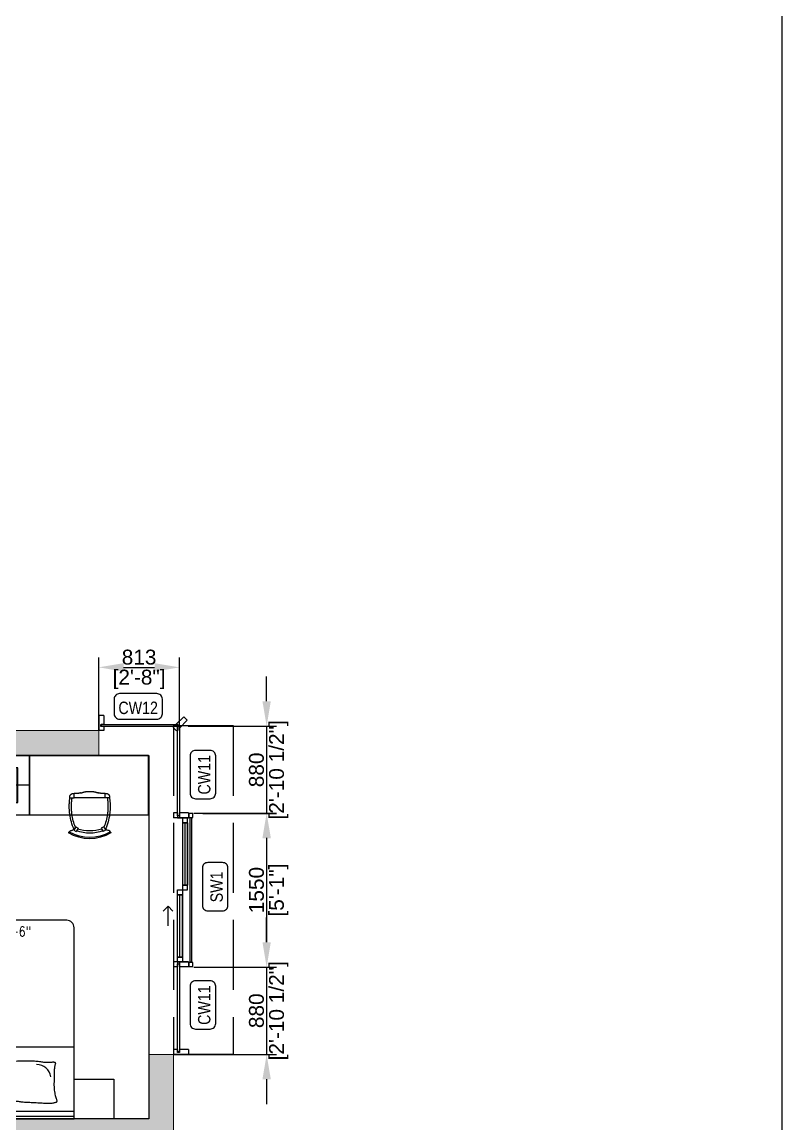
# Model space of a CAD drawing. Header units: millimetres. Extents: x 91566 to 131129, y 141753 to 207061.
# Drawn here: x 123472 to 131129, y 158336 to 169429 of the extents above; entities that cross this region are included whole.
import ezdxf
from ezdxf.enums import TextEntityAlignment as Align

# ---------------------------------------------------------------- set-up
doc = ezdxf.new("R2010")
doc.units = ezdxf.units.MM
doc.linetypes.add('3BHK  WEST_UN-2$0$2024-08-30_TOWER-C$0$HIDDEN', pattern=[9.525, 6.35, -3.175])
doc.linetypes.add('Hidden Line', pattern=[978.055558, 705.555558, -272.5])
for name, color, linetype in [('A-Dimensions', 4, 'Continuous'), ('A-Elevation 10', 8, 'Continuous'), ('A-Furniture', 8, 'Continuous'), ('A-Hatch', 252, 'Continuous'), ('A-Room Boundary', 44, 'Continuous'), ('A-Text Main', 44, 'Continuous'), ('A-Window', 4, 'Continuous')]:
    doc.layers.add(name, color=color, linetype=linetype)
doc.layers.add('A-Wall', color=240, linetype='Continuous', lineweight=35)
doc.styles.add('2024-08-29_TOWER-A$0$simplex-0.8', font='simplex.shx', dxfattribs={"width": 0.8})
doc.styles.add('3BHK  WEST_UN-2$0$2024-08-30_TOWER-C$0$simplex-0.8', font='simplex.shx', dxfattribs={"width": 0.8})
doc.styles.add('ARIAL', font='ARIALN.TTF')
doc.styles.add('S', font='arial.ttf', dxfattribs={"height": 150})
doc.dimstyles.new('DIMSMALL', dxfattribs={"dimtxt": 150, "dimasz": 250, "dimexe": 100, "dimexo": 100, "dimgap": 25, "dimtad": 1, "dimdec": 0, "dimzin": 0, "dimdsep": 46, "dimtxsty": 'S', "dimcen": 0, "dimdle": 100, "dimclrd": 8, "dimclre": 8, "dimclrt": 256, "dimazin": 0, "dimtfac": 1, "dimtdec": 0, "dimtix": 1, "dimtmove": 0, "dimatfit": 3, "dimldrblk": '12_DatumFilled', "dimfxl": 1, "dimtolj": 1, "dimtzin": 0, "dimlwd": -1, "dimlwe": -1, "dimarcsym": 1})

# ---------------------------------------------------------------- blocks, each defined once
blk = doc.blocks.new('3.5BHK WEST-UN-6$0$ertyhhgj')
at = {"layer": 'A-Furniture', "ltscale": 600}
blk.add_lwpolyline([(42860, -88569), (46215, -88569), (46215, -87969), (42860, -87969)], close=True, dxfattribs=at)
for points in [[(42921, -88094), (42921, -88444), (42941, -88444), (42941, -88094), (42921, -88094)], [(43079, -88095), (43018, -88440), (43038, -88443), (43098, -88098), (43079, -88095)], [(43138, -88094), (43138, -88444), (43158, -88444), (43158, -88094), (43138, -88094)], [(43238, -88094), (43238, -88444), (43258, -88444), (43258, -88094), (43238, -88094)], [(43323, -88094), (43323, -88444), (43343, -88444), (43343, -88094), (43323, -88094)], [(43530, -88101), (43410, -88430), (43429, -88437), (43548, -88108), (43530, -88101)], [(43579, -88094), (43579, -88444), (43599, -88444), (43599, -88094), (43579, -88094)], [(43636, -88094), (43636, -88444), (43656, -88444), (43656, -88094), (43636, -88094)], [(43696, -88095), (43757, -88440), (43737, -88443), (43676, -88098), (43696, -88095)], [(43794, -88094), (43794, -88444), (43814, -88444), (43814, -88094), (43794, -88094)], [(43895, -88094), (43895, -88444), (43915, -88444), (43915, -88094), (43895, -88094)], [(43979, -88094), (43979, -88444), (43999, -88444), (43999, -88094), (43979, -88094)], [(44186, -88101), (44067, -88430), (44085, -88437), (44205, -88108), (44186, -88101)], [(44236, -88094), (44236, -88444), (44256, -88444), (44256, -88094), (44236, -88094)], [(44333, -88095), (44272, -88440), (44292, -88443), (44353, -88098), (44333, -88095)], [(44393, -88094), (44393, -88444), (44413, -88444), (44413, -88094), (44393, -88094)], [(44453, -88095), (44513, -88440), (44494, -88443), (44433, -88098), (44453, -88095)], [(44551, -88094), (44551, -88444), (44571, -88444), (44571, -88094), (44551, -88094)], [(44743, -88101), (44624, -88430), (44642, -88437), (44762, -88108), (44743, -88101)], [(44793, -88094), (44793, -88444), (44813, -88444), (44813, -88094), (44793, -88094)], [(44890, -88095), (44829, -88440), (44849, -88443), (44910, -88098), (44890, -88095)], [(44950, -88094), (44950, -88444), (44970, -88444), (44970, -88094), (44950, -88094)], [(45010, -88095), (45070, -88440), (45051, -88443), (44990, -88098), (45010, -88095)], [(45108, -88094), (45108, -88444), (45128, -88444), (45128, -88094), (45108, -88094)], [(45315, -88101), (45195, -88430), (45214, -88437), (45334, -88108), (45315, -88101)], [(45364, -88094), (45364, -88444), (45384, -88444), (45384, -88094), (45364, -88094)], [(45462, -88095), (45401, -88440), (45420, -88443), (45481, -88098), (45462, -88095)], [(45521, -88094), (45521, -88444), (45541, -88444), (45541, -88094), (45521, -88094)], [(45581, -88095), (45642, -88440), (45622, -88443), (45561, -88098), (45581, -88095)], [(45679, -88094), (45679, -88444), (45699, -88444), (45699, -88094), (45679, -88094)], [(45871, -88101), (45751, -88430), (45770, -88437), (45890, -88108), (45871, -88101)], [(45921, -88094), (45921, -88444), (45941, -88444), (45941, -88094), (45921, -88094)], [(46018, -88095), (45957, -88440), (45977, -88443), (46038, -88098), (46018, -88095)], [(46078, -88094), (46078, -88444), (46098, -88444), (46098, -88094), (46078, -88094)], [(46215, -88269), (42860, -88269)]]:
    blk.add_lwpolyline(points, dxfattribs=at)
blk = doc.blocks.new('A$Cbd4308e4')
at = {"layer": 'A-Elevation 10', "linetype": 'Hidden Line'}
for p, q in [((0, 3310), (600, 3310)), ((600, 3310), (600, 0)), ((0, 0), (600, 0))]:
    blk.add_line(p, q, dxfattribs=at)
at = {"layer": 'A-Elevation 10', "linetype": 'Continuous', "flags": 128}
blk.add_lwpolyline([(600, 0), (0, 0)], dxfattribs=at)
at = {"layer": 'A-Window', "linetype": 'Continuous'}
for p, q in [((-703, 3410), (-753, 3410)), ((-753, 3410), (-753, 3260)), ((-703, 3410), (-703, 3320)), ((103, 3398), (25, 3320)), ((138, 3363), (60, 3285)), ((103, 3398), (138, 3363)), ((-703, 3260), (-753, 3260)), ((-728, 3320), (-728, 3300)), ((-703, 3320), (-728, 3320)), ((-703, 3300), (-728, 3300)), ((-703, 3300), (-703, 3260)), ((5, 3300), (-3, 3292)), ((-3, 3292), (32, 3257)), ((0, 3260), (0, 3260)), ((40, 3300), (5, 3300)), ((40, 3320), (25, 3320)), ((40, 3265), (32, 3257)), ((40, 3320), (40, 3300)), ((40, 3300), (40, 3265)), ((60, 3300), (40, 3300)), ((60, 3300), (60, 3285)), ((0, 2430), (0, 2380)), ((40, 2430), (0, 2430)), ((40, 2380), (0, 2380)), ((40, 2430), (40, 2380)), ((40, 2380), (150, 2380)), ((150, 2380), (40, 2380)), ((60, 2430), (60, 2380)), ((150, 2430), (60, 2430)), ((150, 2380), (60, 2380)), ((90, 2330), (90, 1705)), ((115, 2330), (115, 1705)), ((140, 2330), (140, 1705)), ((150, 2430), (150, 2380)), ((40, 980), (40, 1605)), ((65, 980), (65, 1605)), ((90, 980), (90, 1605)), ((-55, 1493), (-105, 1443)), ((-55, 1293), (-55, 1493)), ((-55, 1493), (-5, 1443)), ((0, 930), (0, 880)), ((40, 930), (0, 930)), ((40, 930), (150, 930)), ((150, 930), (40, 930)), ((40, 930), (40, 880)), ((60, 930), (60, 880)), ((150, 930), (60, 930)), ((150, 930), (150, 880)), ((40, 880), (0, 880)), ((150, 880), (60, 880)), ((0, 50), (0, 0)), ((40, 50), (0, 50)), ((150, 0), (0, 0)), ((40, 50), (40, 25)), ((60, 25), (40, 25)), ((60, 50), (60, 25)), ((150, 50), (60, 50)), ((150, 50), (150, 0))]:
    blk.add_line(p, q, dxfattribs=at)
at = {"layer": 'A-Window', "linetype": 'Hidden Line'}
blk.add_line((0, 3310), (0, 0), dxfattribs=at)
at = {"layer": 'A-Window', "linetype": 'Continuous', "flags": 128}
for points in [[(-733, 3300), (-733, 3320), (45, 3320), (45, 3300)], [(40, 3305), (60, 3305), (60, 2400), (40, 2400)], [(90, 2380), (90, 2330), (140, 2330), (140, 2380)], [(90, 2330), (90, 1705), (140, 1705), (140, 2330)], [(155, 2385), (195, 2385), (195, 2425), (155, 2425)], [(155, 2385), (195, 2385), (195, 2425), (155, 2425)], [(155, 2385), (195, 2385), (195, 2425), (155, 2425)], [(155, 2385), (195, 2385), (195, 2425), (155, 2425)], [(165, 930), (185, 930), (185, 2380), (165, 2380)], [(165, 930), (185, 930), (185, 2380), (165, 2380)], [(165, 930), (185, 930), (185, 2380), (165, 2380)], [(165, 930), (185, 930), (185, 2380), (165, 2380)], [(90, 1705), (90, 1655), (140, 1655), (140, 1705)], [(40, 1605), (40, 1655), (90, 1655), (90, 1605)], [(40, 980), (40, 1605), (90, 1605), (90, 980)], [(40, 930), (40, 980), (90, 980), (90, 930)], [(40, 910), (60, 910), (60, 20), (40, 20)], [(155, 885), (195, 885), (195, 925), (155, 925)], [(155, 885), (195, 885), (195, 925), (155, 925)], [(155, 885), (195, 885), (195, 925), (155, 925)], [(155, 885), (195, 885), (195, 925), (155, 925)]]:
    blk.add_lwpolyline(points, close=True, dxfattribs=at)
blk = doc.blocks.new('3BHK  WEST_UN-2$0$2024-08-30_TOWER-C$0$king size bed')
at = {"layer": 'A-Furniture'}
for p, q in [((0.825, 2), (-0.825, 2)), ((-0.9, 1.925), (-0.9, 0.425)), ((0.9, 0), (0.9, 1.925)), ((-0.9, 0.725), (0.9, 0.725)), ((-0.9, 0), (-0.9, 0.425)), ((0.9, 0.075), (-0.9, 0.075)), ((0, 0.075), (0, 0.025)), ((0, 0.075), (0, 0.075))]:
    blk.add_line(p, q, dxfattribs=at)
blk.add_lwpolyline([(-0.9, 1.659, -0.292894), (-0.559, 1.659, -0.292894), (-0.559, 2, 0.136668)], format="xyb", close=True, dxfattribs=at)
for points in [[(-0.732, 0.579), (-0.726, 0.574), (-0.721, 0.571), (-0.716, 0.568), (-0.711, 0.566), (-0.706, 0.565), (-0.701, 0.564), (-0.696, 0.564), (-0.691, 0.563), (-0.687, 0.563), (-0.682, 0.564), (-0.677, 0.564), (-0.672, 0.564), (-0.666, 0.565), (-0.661, 0.566), (-0.655, 0.566), (-0.648, 0.568), (-0.641, 0.569), (-0.634, 0.57), (-0.625, 0.571), (-0.616, 0.573), (-0.606, 0.574), (-0.595, 0.576), (-0.583, 0.577), (-0.569, 0.579), (-0.555, 0.58), (-0.539, 0.582), (-0.523, 0.583), (-0.506, 0.584), (-0.488, 0.585), (-0.471, 0.585), (-0.453, 0.586), (-0.437, 0.586), (-0.42, 0.586), (-0.404, 0.586), (-0.389, 0.586), (-0.375, 0.586), (-0.36, 0.585), (-0.347, 0.584), (-0.334, 0.584), (-0.321, 0.582), (-0.308, 0.581), (-0.296, 0.58), (-0.285, 0.579), (-0.273, 0.577), (-0.263, 0.576), (-0.253, 0.575), (-0.243, 0.573), (-0.235, 0.573), (-0.227, 0.572), (-0.219, 0.571), (-0.212, 0.571), (-0.205, 0.571), (-0.199, 0.571), (-0.192, 0.571), (-0.186, 0.571), (-0.179, 0.572), (-0.172, 0.572), (-0.164, 0.573), (-0.157, 0.573), (-0.15, 0.574), (-0.144, 0.574), (-0.138, 0.573), (-0.133, 0.572), (-0.129, 0.571), (-0.127, 0.568), (-0.125, 0.565), (-0.124, 0.562), (-0.124, 0.558), (-0.125, 0.553), (-0.126, 0.548), (-0.128, 0.543), (-0.129, 0.537), (-0.13, 0.531), (-0.132, 0.525), (-0.133, 0.519), (-0.134, 0.513), (-0.134, 0.506), (-0.135, 0.5), (-0.136, 0.493), (-0.136, 0.487), (-0.136, 0.48), (-0.136, 0.473), (-0.136, 0.466), (-0.136, 0.458), (-0.136, 0.45), (-0.136, 0.44), (-0.136, 0.429), (-0.136, 0.417), (-0.137, 0.403), (-0.137, 0.388), (-0.137, 0.372), (-0.138, 0.356), (-0.138, 0.339), (-0.137, 0.322), (-0.136, 0.305), (-0.135, 0.29), (-0.133, 0.275), (-0.131, 0.261), (-0.128, 0.248), (-0.125, 0.236), (-0.122, 0.225), (-0.119, 0.216), (-0.116, 0.207), (-0.114, 0.199), (-0.112, 0.193), (-0.11, 0.187), (-0.109, 0.182), (-0.109, 0.178), (-0.11, 0.175), (-0.111, 0.172), (-0.114, 0.17), (-0.117, 0.167), (-0.122, 0.165), (-0.128, 0.163), (-0.135, 0.162), (-0.143, 0.16), (-0.151, 0.158), (-0.161, 0.157), (-0.171, 0.156), (-0.181, 0.156), (-0.193, 0.156), (-0.204, 0.156), (-0.217, 0.156), (-0.229, 0.156), (-0.243, 0.157), (-0.257, 0.158), (-0.271, 0.159), (-0.287, 0.159), (-0.302, 0.16), (-0.319, 0.161), (-0.335, 0.162), (-0.352, 0.162), (-0.368, 0.163), (-0.383, 0.164), (-0.398, 0.165), (-0.412, 0.166), (-0.425, 0.167), (-0.436, 0.167), (-0.447, 0.168), (-0.457, 0.169), (-0.467, 0.17), (-0.476, 0.171), (-0.486, 0.173), (-0.496, 0.174), (-0.506, 0.175), (-0.517, 0.176), (-0.528, 0.177), (-0.539, 0.178), (-0.55, 0.178), (-0.561, 0.179), (-0.572, 0.18), (-0.582, 0.18), (-0.592, 0.18), (-0.601, 0.18), (-0.61, 0.18), (-0.619, 0.18), (-0.627, 0.179), (-0.635, 0.178), (-0.644, 0.177), (-0.652, 0.176), (-0.661, 0.175), (-0.67, 0.174), (-0.678, 0.173), (-0.686, 0.172), (-0.694, 0.172), (-0.7, 0.172), (-0.706, 0.173), (-0.711, 0.174), (-0.714, 0.176), (-0.716, 0.179), (-0.717, 0.182), (-0.717, 0.186), (-0.717, 0.19), (-0.716, 0.194), (-0.714, 0.199), (-0.713, 0.203), (-0.711, 0.207), (-0.709, 0.212), (-0.708, 0.216), (-0.706, 0.22), (-0.705, 0.224), (-0.704, 0.228), (-0.702, 0.232), (-0.702, 0.236), (-0.701, 0.24), (-0.701, 0.245), (-0.701, 0.249), (-0.701, 0.254), (-0.701, 0.258), (-0.702, 0.263), (-0.702, 0.269), (-0.703, 0.274), (-0.703, 0.28), (-0.703, 0.287), (-0.704, 0.293), (-0.704, 0.3), (-0.705, 0.307), (-0.705, 0.313), (-0.706, 0.32), (-0.707, 0.327), (-0.707, 0.334), (-0.708, 0.341), (-0.709, 0.348), (-0.709, 0.354), (-0.71, 0.361), (-0.71, 0.368), (-0.711, 0.375), (-0.711, 0.381), (-0.711, 0.388), (-0.711, 0.395), (-0.71, 0.402), (-0.71, 0.409), (-0.709, 0.417), (-0.709, 0.424), (-0.709, 0.431), (-0.709, 0.438), (-0.709, 0.446), (-0.71, 0.454), (-0.712, 0.465), (-0.714, 0.478), (-0.717, 0.495), (-0.72, 0.517), (-0.725, 0.544), (-0.732, 0.579)], [(0.103, 0.579), (0.109, 0.574), (0.114, 0.571), (0.119, 0.568), (0.124, 0.566), (0.129, 0.565), (0.134, 0.564), (0.139, 0.564), (0.144, 0.563), (0.148, 0.563), (0.153, 0.564), (0.158, 0.564), (0.163, 0.564), (0.169, 0.565), (0.174, 0.566), (0.18, 0.566), (0.187, 0.568), (0.194, 0.569), (0.201, 0.57), (0.21, 0.571), (0.219, 0.573), (0.229, 0.574), (0.24, 0.576), (0.252, 0.577), (0.266, 0.579), (0.28, 0.58), (0.296, 0.582), (0.312, 0.583), (0.329, 0.584), (0.347, 0.585), (0.364, 0.585), (0.382, 0.586), (0.398, 0.586), (0.415, 0.586), (0.431, 0.586), (0.446, 0.586), (0.46, 0.586), (0.475, 0.585), (0.488, 0.584), (0.501, 0.584), (0.514, 0.582), (0.527, 0.581), (0.539, 0.58), (0.55, 0.579), (0.562, 0.577), (0.572, 0.576), (0.582, 0.575), (0.592, 0.573), (0.6, 0.573), (0.608, 0.572), (0.616, 0.571), (0.623, 0.571), (0.63, 0.571), (0.636, 0.571), (0.643, 0.571), (0.649, 0.571), (0.656, 0.572), (0.663, 0.572), (0.671, 0.573), (0.678, 0.573), (0.685, 0.574), (0.691, 0.574), (0.697, 0.573), (0.702, 0.572), (0.706, 0.571), (0.708, 0.568), (0.71, 0.565), (0.711, 0.562), (0.711, 0.558), (0.71, 0.553), (0.709, 0.548), (0.707, 0.543), (0.706, 0.537), (0.705, 0.531), (0.703, 0.525), (0.702, 0.519), (0.701, 0.513), (0.701, 0.506), (0.7, 0.5), (0.699, 0.493), (0.699, 0.487), (0.699, 0.48), (0.699, 0.473), (0.699, 0.466), (0.699, 0.458), (0.699, 0.45), (0.699, 0.44), (0.699, 0.429), (0.699, 0.417), (0.698, 0.403), (0.698, 0.388), (0.698, 0.372), (0.697, 0.356), (0.697, 0.339), (0.698, 0.322), (0.699, 0.305), (0.7, 0.29), (0.702, 0.275), (0.704, 0.261), (0.707, 0.248), (0.71, 0.236), (0.713, 0.225), (0.716, 0.216), (0.719, 0.207), (0.721, 0.199), (0.723, 0.193), (0.725, 0.187), (0.726, 0.182), (0.726, 0.178), (0.725, 0.175), (0.724, 0.172), (0.721, 0.17), (0.718, 0.167), (0.713, 0.165), (0.707, 0.163), (0.7, 0.162), (0.692, 0.16), (0.684, 0.158), (0.674, 0.157), (0.664, 0.156), (0.654, 0.156), (0.642, 0.156), (0.631, 0.156), (0.618, 0.156), (0.606, 0.156), (0.592, 0.157), (0.578, 0.158), (0.564, 0.159), (0.548, 0.159), (0.533, 0.16), (0.516, 0.161), (0.5, 0.162), (0.483, 0.162), (0.467, 0.163), (0.452, 0.164), (0.437, 0.165), (0.423, 0.166), (0.41, 0.167), (0.399, 0.167), (0.388, 0.168), (0.378, 0.169), (0.368, 0.17), (0.359, 0.171), (0.349, 0.173), (0.339, 0.174), (0.329, 0.175), (0.318, 0.176), (0.307, 0.177), (0.296, 0.178), (0.285, 0.178), (0.274, 0.179), (0.263, 0.18), (0.253, 0.18), (0.243, 0.18), (0.234, 0.18), (0.225, 0.18), (0.216, 0.18), (0.208, 0.179), (0.2, 0.178), (0.191, 0.177), (0.183, 0.176), (0.174, 0.175), (0.165, 0.174), (0.157, 0.173), (0.149, 0.172), (0.141, 0.172), (0.135, 0.172), (0.129, 0.173), (0.124, 0.174), (0.121, 0.176), (0.119, 0.179), (0.118, 0.182), (0.118, 0.186), (0.118, 0.19), (0.119, 0.194), (0.121, 0.199), (0.122, 0.203), (0.124, 0.207), (0.126, 0.212), (0.127, 0.216), (0.129, 0.22), (0.13, 0.224), (0.131, 0.228), (0.133, 0.232), (0.133, 0.236), (0.134, 0.24), (0.134, 0.245), (0.134, 0.249), (0.134, 0.254), (0.134, 0.258), (0.133, 0.263), (0.133, 0.269), (0.132, 0.274), (0.132, 0.28), (0.132, 0.287), (0.131, 0.293), (0.131, 0.3), (0.13, 0.307), (0.13, 0.313), (0.129, 0.32), (0.128, 0.327), (0.128, 0.334), (0.127, 0.341), (0.126, 0.348), (0.126, 0.354), (0.125, 0.361), (0.125, 0.368), (0.124, 0.375), (0.124, 0.381), (0.124, 0.388), (0.124, 0.395), (0.125, 0.402), (0.125, 0.409), (0.126, 0.417), (0.126, 0.424), (0.126, 0.431), (0.126, 0.438), (0.126, 0.446), (0.125, 0.454), (0.123, 0.465), (0.121, 0.478), (0.118, 0.495), (0.115, 0.517), (0.11, 0.544), (0.103, 0.579)], [(0.9, 0.025), (-0.9, 0.025)], [(-0.9, 0), (0.9, 0)]]:
    blk.add_lwpolyline(points, dxfattribs=at)
for centre, radius, start, end in [((-0.825, 1.925), 0.075, 90, 180), ((0.825, 1.925), 0.075, 360, 90), ((-0.312, 0.406), 0.142, 7.3413, 90.47), ((0.523, 0.406), 0.142, 7.3413, 90.47), ((-0.545, 0.36), 0.139, 177.3191, 272.6809), ((0.29, 0.36), 0.139, 177.3191, 272.6809)]:
    blk.add_arc(centre, radius, start, end, dxfattribs=at)
at = {"layer": 'A-Furniture', "ltscale": 5, "insert": (-0.336, 1.937), "char_height": 0.1, "width": 1.16315, "attachment_point": 1, "style": '3BHK  WEST_UN-2$0$2024-08-30_TOWER-C$0$simplex-0.8'}
blk.add_mtext('5\'10\'\' X 6\'-6"', dxfattribs=at)
blk = doc.blocks.new('3BHK  WEST_UN-2$0$2024-08-30_TOWER-C$0$STUDY TABLE CHAIR')
at = {"linetype": '3BHK  WEST_UN-2$0$2024-08-30_TOWER-C$0$HIDDEN', "ltscale": 0.1}
for p, q in [((-0.155, 0.411), (-0.155, 0.456)), ((0.156, 0.411), (0.156, 0.456)), ((-0.2, 0.411), (-0.155, 0.411)), ((-0.155, 0.411), (0.156, 0.411)), ((0.2, 0.411), (0.156, 0.411))]:
    blk.add_line(p, q, dxfattribs=at)
for p, q in [((-0.141, 0.12), (-0.16, 0.087)), ((-0.141, 0.12), (-0.117, 0.107)), ((0.141, 0.12), (0.117, 0.107)), ((0.141, 0.12), (0.16, 0.087)), ((-0.16, 0.087), (-0.136, 0.073)), ((-0.117, 0.107), (-0.136, 0.073)), ((0.117, 0.107), (0.136, 0.073)), ((0.16, 0.087), (0.136, 0.073)), ((0.213, 0.062), (0.214, 0.06))]:
    blk.add_line(p, q)
for centre, radius, start, end in [((-0.163, 0.419), 0.0378, 78.6583, 191.3417), ((-0.137, 0.631), 0.176, 263.8312, 285.6961), ((0, 0.232), 0.245, 68.7607, 111.2393), ((0.137, 0.631), 0.176, 254.3039, 276.1688), ((0.163, 0.419), 0.0378, 348.6583, 101.3417), ((0.373, 0.325), 0.579, 171.4462, 187.5978), ((0.373, 0.325), 0.557, 171.1022, 187.9028), ((-0.373, 0.325), 0.557, 352.0972, 8.8978), ((-0.373, 0.325), 0.579, 352.4022, 8.5538)]:
    blk.add_arc(centre, radius, start, end, dxfattribs=at)
for centre, radius, start, end in [((0.373, 0.325), 0.579, 187.5978, 203.7494), ((0.373, 0.325), 0.557, 187.9028, 202.0547), ((-0.373, 0.325), 0.557, 337.9453, 352.0972), ((-0.373, 0.325), 0.579, 336.2506, 352.4022), ((-0.206, 0.058), 0.00864, 63.5361, 166.1654), ((0, 0.415), 0.415, 238.902, 301.1196), ((0, 0.415), 0.404, 239.9747, 300.0253), ((0, 0.467), 0.411, 251.0753, 288.9247), ((0, 0.467), 0.389, 251.717, 288.283), ((0.206, 0.058), 0.00814, 29.3011, 117.8056)]:
    blk.add_arc(centre, radius, start, end)
for points, knots in [([(-0.21, 0.065), (-0.205, 0.072), (-0.196, 0.084), (-0.179, 0.084), (-0.161, 0.092), (-0.152, 0.104), (-0.144, 0.114)], [0, 0, 0, 0, 1.141957, 1.816294, 2.20041, 3.805403, 3.805403, 3.805403, 3.805403]), ([(0.21, 0.065), (0.205, 0.072), (0.196, 0.084), (0.179, 0.084), (0.161, 0.092), (0.152, 0.104), (0.145, 0.114)], [0, 0, 0, 0, 1.119264, 1.793601, 2.177718, 3.782711, 3.782711, 3.782711, 3.782711])]:
    blk.add_open_spline(points, degree=3, knots=knots)
blk = doc.blocks.new('A$C68b82993')
at = {"layer": 'A-Furniture', "ltscale": 600}
blk.add_lwpolyline([(1200, 0), (1200, 600), (0, 600), (0, 0)], close=True, dxfattribs=at)
at = {"layer": 'A-Furniture', "ltscale": 600, "xscale": -1000, "yscale": 1000, "zscale": 1000}
blk.add_blockref('3BHK  WEST_UN-2$0$2024-08-30_TOWER-C$0$STUDY TABLE CHAIR', (607, -239), dxfattribs=at)
blk = doc.blocks.new('2024-08-29_TOWER-A$0$WNTG')
at = {"layer": 'A-Text Main'}
blk.add_lwpolyline([(-188, 246), (188, 246, -0.414214), (243, 191), (243, 43, -0.414214), (188, -12), (-188, -12, -0.414214), (-243, 43), (-243, 191, -0.414214)], format="xyb", close=True, dxfattribs=at)
at = {"layer": 'A-Text Main', "style": '2024-08-29_TOWER-A$0$simplex-0.8', "width": 0.8}
blk.add_attdef('WNTG', text='', height=150, dxfattribs=at).set_placement((-2, 43), align=Align.CENTER)
blk = doc.blocks.new('Unit-6')
at = {"layer": 'A-Hatch', "linetype": 'Continuous'}
h = blk.add_hatch(color=256, dxfattribs=at)
h.dxf.hatch_style = 1
h.paths.add_polyline_path([(12128, 14832), (12128, 13682), (12378, 13682), (12378, 14582), (17078, 14582), (17078, 14832)])
h.paths.add_polyline_path([(17078, 10922), (17078, 10722), (12378, 10722), (12378, 9872), (12128, 9872), (12128, 11882), (12378, 11882), (12378, 10922)])
h.paths.add_polyline_path([(19896, 14832), (24150, 14832), (24150, 14582), (19896, 14582)])
h.paths.add_polyline_path([(20097, 10922), (20097, 10722), (18278, 10722), (18278, 14582), (18278, 14832), (18478, 14832), (18478, 14582), (18478, 10922)])
h.paths.add_polyline_path([(22018, 10722), (21098, 10722), (21098, 10922), (24653, 10922), (24653, 11572), (24903, 11572), (24903, 10672), (22267, 10672), (22018, 10672)])
h.paths.add_polyline_path([(22018, 7222), (22018, 6972), (24653, 6972), (24653, 3687), (24008, 3687), (24008, 3587), (24653, 3587), (24653, 1762), (24903, 1762), (24903, 7222)])
h.paths.add_polyline_path([(20428, 2012), (20428, 5002), (18533, 5002), (18533, 4752), (20177, 4752), (20177, 2012), (19443, 2012), (19443, 1762), (20928, 1762), (20928, 2012)])
h.paths.add_polyline_path([(17078, 3617), (17078, 5872), (16878, 5872), (16878, 3617)])
h.paths.add_polyline_path([(15878, 5872), (12128, 5872), (12128, 1762), (12981, 1762), (12981, 2012), (12378, 2012), (12378, 5672), (15878, 5672)])
h.paths.add_polyline_path([(14873, 7492), (14873, 7292), (13288, 7292), (12128, 7292), (12128, 8372), (12378, 8372), (12378, 7492)])
h.paths.add_polyline_path([(15723, 7292), (17078, 7292), (17078, 9722), (16878, 9722), (16878, 7492), (15723, 7492)])
h.paths.add_polyline_path([(16201, 2010), (13731, 2012), (13731, 1762), (16201, 1762)])
h.paths.add_polyline_path([(18693, 2012), (18693, 1762), (16951, 1762), (16951, 2012)])
at = {"layer": 'A-Furniture'}
blk.add_lwpolyline([(24302, 11322), (24302, 10922), (23902, 10922), (23902, 11322)], close=True, dxfattribs=at)
at = {"layer": 'A-Room Boundary', "linetype": 'Continuous'}
blk.add_lwpolyline([(24653, 10922), (20097, 10922), (20097, 14582), (24653, 14582)], close=True, dxfattribs=at)
at = {"layer": 'A-Wall', "lineweight": 0}
for points in [[(19896, 14832), (24150, 14832), (24150, 14582), (19896, 14582)], [(22018, 10722), (21098, 10722), (21098, 10922), (24653, 10922), (24653, 11572), (24903, 11572), (24903, 10672), (22267, 10672), (22018, 10672)]]:
    blk.add_lwpolyline(points, close=True, dxfattribs=at)
at = {"layer": 'A-Furniture'}
blk.add_blockref('3.5BHK WEST-UN-6$0$ertyhhgj', (-22762, 102551), dxfattribs=at)
at = {"layer": 'A-Furniture', "linetype": 'Continuous'}
blk.add_blockref('A$C68b82993', (23452, 13982), dxfattribs=at)
at = {"layer": 'A-Furniture', "ltscale": 600, "xscale": 1000, "yscale": 1000, "zscale": 1000}
blk.add_blockref('3BHK  WEST_UN-2$0$2024-08-30_TOWER-C$0$king size bed', (23002, 10922), dxfattribs=at)
at = {"layer": 'A-Window'}
ref = blk.add_blockref('2024-08-29_TOWER-A$0$WNTG', (24548, 15192), dxfattribs=dict(at, xscale=-1, rotation=180))
ref.add_attrib('WNTG', 'CW12', dxfattribs={"layer": 'A-Text Main', "height": 125, "style": 'ARIAL'}).set_placement((24547, 14998), align=Align.CENTER)
blk.add_blockref('A$Cbd4308e4', (24903, 11572), dxfattribs=at)
ref = blk.add_blockref('2024-08-29_TOWER-A$0$WNTG', (25082, 14389), dxfattribs=dict(at, xscale=-1, rotation=270))
ref.add_attrib('WNTG', 'CW11', dxfattribs={"layer": 'A-Text Main', "height": 125, "rotation": 90, "style": 'ARIAL'}).set_placement((25275, 14387), align=Align.CENTER)
ref = blk.add_blockref('2024-08-29_TOWER-A$0$WNTG', (25206, 13260), dxfattribs=dict(at, xscale=-1, rotation=270))
ref.add_attrib('WNTG', 'SW1', dxfattribs={"layer": 'A-Text Main', "height": 125, "rotation": 90, "style": 'ARIAL'}).set_placement((25400, 13258), align=Align.CENTER)
ref = blk.add_blockref('2024-08-29_TOWER-A$0$WNTG', (25082, 12070), dxfattribs=dict(at, xscale=-1, rotation=270))
ref.add_attrib('WNTG', 'CW11', dxfattribs={"layer": 'A-Text Main', "height": 125, "rotation": 90, "style": 'ARIAL'}).set_placement((25275, 12068), align=Align.CENTER)
blk = doc.blocks.new('*D188')
at = {"layer": 'A-Dimensions', "color": 8, "transparency": 16777216}
for p, q in [((124245, 162295), (124245, 163033)), ((125058, 162295), (125058, 163033)), ((124495, 162933), (124808, 162933))]:
    blk.add_line(p, q, dxfattribs=at)
for points in [[(124495, 162975), (124495, 162891), (124245, 162933)], [(124808, 162975), (124808, 162891), (125058, 162933)]]:
    blk.add_solid(points, dxfattribs=at)
at = {"layer": 'Defpoints', "color": 0, "transparency": 16777216}
for p in [(125058, 162933), (124245, 162195), (125058, 162195)]:
    blk.add_point(p, dxfattribs=at)
at = {"layer": 'A-Dimensions', "lineweight": 30, "transparency": 16777216, "char_height": 150, "attachment_point": 5, "style": 'S'}
for s, insert in [('\\A1;813', (124652, 163035)), ('\\A1;[2\'-8"]', (124652, 162812))]:
    blk.add_mtext(s, dxfattribs=dict(at, insert=insert))
blk = doc.blocks.new('12_DatumFilled')
at = {"color": 8, "linetype": 'ByBlock'}
blk.add_solid([(0, 0.577), (-1, 0), (0, -0.577)], dxfattribs=at)
blk = doc.blocks.new('*D189')
at = {"layer": 'A-Dimensions', "color": 8, "transparency": 16777216}
for p, q in [((125937, 162591), (125937, 162841)), ((125148, 162341), (126037, 162341)), ((125937, 162341), (125937, 161461)), ((125293, 161461), (126037, 161461)), ((125937, 161211), (125937, 160961))]:
    blk.add_line(p, q, dxfattribs=at)
for points in [[(125895, 162591), (125979, 162591), (125937, 162341)], [(125895, 161211), (125979, 161211), (125937, 161461)]]:
    blk.add_solid(points, dxfattribs=at)
at = {"layer": 'Defpoints', "color": 0, "transparency": 16777216}
for p in [(125048, 162341), (125193, 161461), (125937, 161461)]:
    blk.add_point(p, dxfattribs=at)
at = {"layer": 'A-Dimensions', "lineweight": 30, "transparency": 16777216, "char_height": 150, "attachment_point": 5, "rotation": 90, "style": 'S'}
for s, insert in [('\\A1;[2\'-10 1/2"]', (126059, 161901)), ('\\A1;880', (125835, 161901))]:
    blk.add_mtext(s, dxfattribs=dict(at, insert=insert))
blk = doc.blocks.new('*D190')
at = {"layer": 'A-Dimensions', "color": 8, "transparency": 16777216}
for p, q in [((125937, 160166), (125937, 160416)), ((125203, 159916), (126037, 159916)), ((125937, 159916), (125937, 159036)), ((125203, 159036), (126037, 159036)), ((125937, 158786), (125937, 158536))]:
    blk.add_line(p, q, dxfattribs=at)
for points in [[(125895, 160166), (125979, 160166), (125937, 159916)], [(125895, 158786), (125979, 158786), (125937, 159036)]]:
    blk.add_solid(points, dxfattribs=at)
at = {"layer": 'Defpoints', "color": 0, "transparency": 16777216}
for p in [(125103, 159916), (125103, 159036), (125937, 159036)]:
    blk.add_point(p, dxfattribs=at)
at = {"layer": 'A-Dimensions', "lineweight": 30, "transparency": 16777216, "char_height": 150, "attachment_point": 5, "rotation": 90, "style": 'S'}
for s, insert in [('\\A1;[2\'-10 1/2"]', (126059, 159476)), ('\\A1;880', (125835, 159476))]:
    blk.add_mtext(s, dxfattribs=dict(at, insert=insert))
blk = doc.blocks.new('*D191')
at = {"layer": 'A-Dimensions', "color": 8, "transparency": 16777216}
for p, q in [((125203, 161466), (126037, 161466)), ((125937, 161216), (125937, 160166)), ((125203, 159916), (126037, 159916))]:
    blk.add_line(p, q, dxfattribs=at)
for points in [[(125895, 161216), (125979, 161216), (125937, 161466)], [(125895, 160166), (125979, 160166), (125937, 159916)]]:
    blk.add_solid(points, dxfattribs=at)
at = {"layer": 'Defpoints', "color": 0, "transparency": 16777216}
for p in [(125103, 161466), (125103, 159916), (125937, 159916)]:
    blk.add_point(p, dxfattribs=at)
at = {"layer": 'A-Dimensions', "lineweight": 30, "transparency": 16777216, "char_height": 150, "attachment_point": 5, "rotation": 90, "style": 'S'}
for s, insert in [('\\A1;1550', (125835, 160691)), ('\\A1;[5\'-1"]', (126058, 160691))]:
    blk.add_mtext(s, dxfattribs=dict(at, insert=insert))

msp = doc.modelspace()

# ---------------------------------------------------------------- block references
at = {"layer": 'A-Elevation 10', "linetype": 'Continuous'}
msp.add_blockref('Unit-6', (100095.5, 147464.8), dxfattribs=at)

# ---------------------------------------------------------------- next in the draw order: linework, layer by layer
at = {"linetype": 'Continuous'}
msp.add_lwpolyline([(91566.1, 207061.4), (131129.2, 207061.4), (131129.2, 141753.3), (91566.1, 141753.3)], close=True, dxfattribs=at)

# ---------------------------------------------------------------- next in the draw order: dimensions: what is measured, and where the dimension line sits
at = {"layer": 'A-Dimensions', "lineweight": 30}
dim = msp.add_linear_dim(base=(125058.2, 162933), p1=(124245.4, 162194.7), p2=(125058.2, 162194.7), dimstyle='DIMSMALL', override={"dimpost": '\\X'}, dxfattribs=at)
dim.commit()
dim.dimension.update_dxf_attribs({"geometry": '*D188', "text_midpoint": (124651.8, 162933)})
for base, p1, p2, picture, middle in [((125937, 161461.5), (125048.2, 162341.1), (125193.2, 161461.5), '*D189', (125937, 161901.3)), ((125937, 159916.5), (125103.2, 161466.5), (125103.2, 159916.5), '*D191', (125937, 160691.5)), ((125937, 159036.4), (125103.2, 159916.5), (125103.2, 159036.4), '*D190', (125937, 159476.5))]:
    dim = msp.add_linear_dim(base=base, p1=p1, p2=p2, angle=90, dimstyle='DIMSMALL', override={"dimpost": '\\X'}, dxfattribs=at)
    dim.commit()
    dim.dimension.update_dxf_attribs({"geometry": picture, "text_midpoint": middle})

doc.saveas('drawing.dxf')
